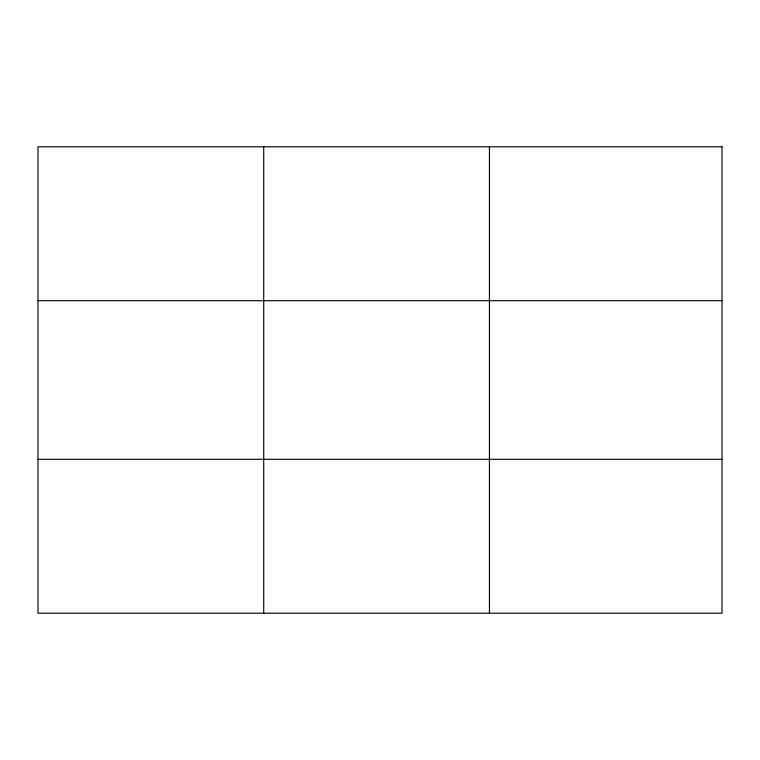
<?xml version="1.0" encoding="UTF-8"?>
<svg xmlns="http://www.w3.org/2000/svg" width="760" height="760" viewBox="0 0 760 760"><rect width="100%" height="100%" fill="white"/><g stroke="black" fill="none" stroke-linecap="round" stroke-linejoin="round"><path stroke-width="1.14" d="M263.72 613.216L263.72 146.784M489.44 613.216L489.44 146.784M38 300.703L722 300.703M38 459.296L722 459.296M722 146.784L722 613.216L38 613.216L38 146.784L722 146.784"/></g></svg>
